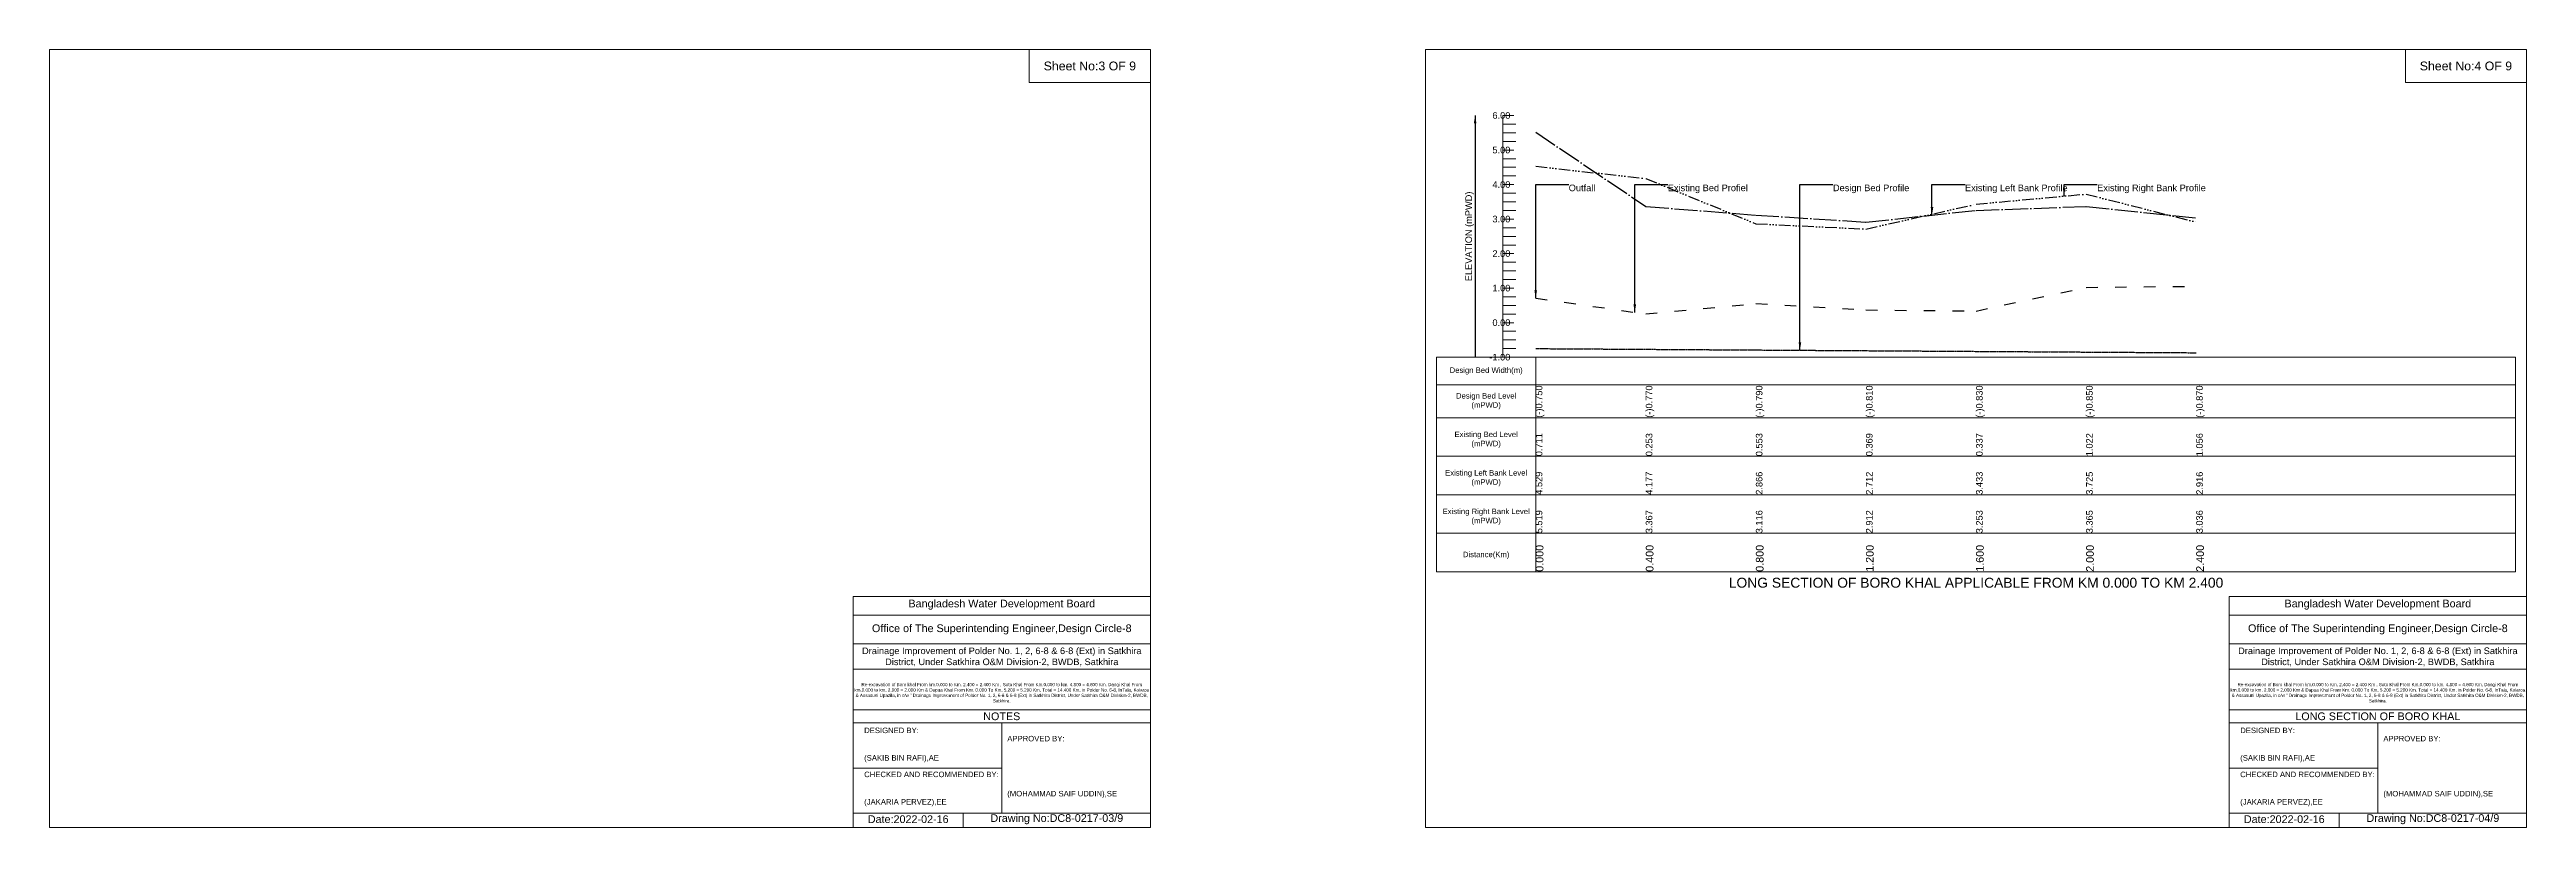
# Model space of a CAD drawing. Header units: inches. Extents: x 91000 to 538000, y -5656 to 0.
# Drawn here: x 240000 to 258000, y -5656 to 0 of the extents above; entities that cross this region are included whole.
import ezdxf

# ---------------------------------------------------------------- set-up
doc = ezdxf.new("R2010")
doc.units = ezdxf.units.IN
doc.header["$LTSCALE"] = 7
doc.header["$MEASUREMENT"] = 0
for name, pattern in [('ACAD_ISO03W100', [30, 12, -18]), ('ACAD_ISO04W100', [30, 24, -3, 0, -3]), ('ACAD_ISO14W100', [24, 12, -3, 0, -3, 0, -3, 0, -3]), ('CENTER', [2, 1.25, -0.25, 0.25, -0.25])]:
    doc.linetypes.add(name, pattern=pattern)
for name, color, linetype, lineweight in [('Cross Section Labels', 7, 'Continuous', 9), ('Design Bed Level Long Section', 7, 'CENTER', 25), ('Existing Bed Level for Long Section', 7, 'ACAD_ISO03W100', 25), ('Existing Left Bank of Long section', 7, 'ACAD_ISO04W100', 25), ('Existing Right Bank of Long Section', 7, 'ACAD_ISO14W100', 25), ('Long Section Border', 7, 'Continuous', 9), ('Long Section Labels', 7, 'Continuous', 9), ('Vscale for Long Section', 7, 'Continuous', 9)]:
    doc.layers.add(name, color=color, linetype=linetype, lineweight=lineweight)
doc.styles.get("Standard").update_dxf_attribs({"font": 'arial.ttf'})
doc.dimstyles.get("Standard").update_dxf_attribs({"dimtxt": 45, "dimasz": 60, "dimexe": 0.18, "dimexo": 0.0625, "dimgap": 0.09, "dimtad": 0, "dimtih": 1, "dimtoh": 1, "dimdec": 4, "dimzin": 0, "dimdsep": 46, "dimtxsty": 'Standard', "dimcen": 0.09, "dimadec": 0, "dimazin": 0, "dimtfac": 1, "dimtdec": 4, "dimtofl": 0, "dimtmove": 0, "dimatfit": 3, "dimfxl": 1, "dimtolj": 1, "dimtzin": 0, "dimarcsym": 0})

msp = doc.modelspace()

# ---------------------------------------------------------------- linework, layer by layer
at = {"layer": 'Cross Section Labels'}
for points in [[(240000, 0), (248000, 0), (248000, -5656), (240000, -5656)], [(247120, 0), (248000, 0), (248000, -240), (247120, -240)], [(250000, 0), (258000, 0), (258000, -5656), (250000, -5656)], [(257120, 0), (258000, 0), (258000, -240), (257120, -240)]]:
    msp.add_lwpolyline(points, close=True, dxfattribs=at)
for points in [[(245840, -5656), (245840, -3976), (248000, -3976)], [(245840, -4112), (248000, -4112)], [(255840, -5656), (255840, -3976), (258000, -3976)], [(255840, -4112), (258000, -4112)], [(245840, -4320), (248000, -4320)], [(255840, -4320), (258000, -4320)], [(245840, -4504), (248000, -4504)], [(255840, -4504), (258000, -4504)], [(245840, -4800), (248000, -4800)], [(255840, -4800), (258000, -4800)], [(245840, -4896), (248000, -4896)], [(246920, -4896), (246920, -5552)], [(255840, -4896), (258000, -4896)], [(256920, -4896), (256920, -5552)], [(245840, -5224), (246920, -5224)], [(255840, -5224), (256920, -5224)], [(245840, -5552), (248000, -5552)], [(246640, -5552), (246640, -5656)], [(255840, -5552), (258000, -5552)], [(256640, -5552), (256640, -5656)]]:
    msp.add_lwpolyline(points, dxfattribs=at)
at = {"layer": 'Design Bed Level Long Section'}
msp.add_lwpolyline([(250800, -2174.25), (251600, -2179.27), (252400, -2184.29), (253200, -2189.31), (254000, -2194.33), (254800, -2199.35), (255600, -2204.37)], dxfattribs=at)
at = {"layer": 'Existing Bed Level for Long Section'}
msp.add_lwpolyline([(250800, -1807.539), (251600, -1922.497), (252400, -1847.197), (253200, -1893.381), (254000, -1901.413), (254800, -1729.478), (255600, -1720.944)], dxfattribs=at)
at = {"layer": 'Existing Left Bank of Long section'}
msp.add_lwpolyline([(250800, -600.731), (251600, -1140.883), (252400, -1203.884), (253200, -1255.088), (254000, -1169.497), (254800, -1141.385), (255600, -1223.964)], dxfattribs=at)
at = {"layer": 'Existing Right Bank of Long Section'}
msp.add_lwpolyline([(250800, -849.221), (251600, -937.573), (252400, -1266.634), (253200, -1305.288), (254000, -1124.317), (254800, -1051.025), (255600, -1254.084)], dxfattribs=at)
at = {"layer": 'Long Section Border'}
msp.add_lwpolyline([(250080, -2237), (257920, -2237), (257920, -3797), (250080, -3797)], close=True, dxfattribs=at)
for points in [[(250800, -2237), (250800, -3797)], [(250080, -2437), (257920, -2437)], [(250080, -2677), (257920, -2677)], [(250080, -2957), (257920, -2957)], [(250080, -3237), (257920, -3237)], [(250080, -3517), (257920, -3517)]]:
    msp.add_lwpolyline(points, dxfattribs=at)
at = {"layer": 'Vscale for Long Section'}
for points in [[(250560, -2237), (250560, -1986), (250560, -1735), (250560, -1484), (250560, -1233), (250560, -982), (250560, -731), (250560, -480)], [(250560, -480), (250640, -480)], [(250560, -542.75), (250656, -542.75)], [(250560, -605.5), (250656, -605.5)], [(250560, -668.25), (250656, -668.25)], [(250560, -731), (250640, -731)], [(250560, -793.75), (250656, -793.75)], [(250560, -856.5), (250656, -856.5)], [(250560, -919.25), (250656, -919.25)], [(250560, -982), (250640, -982)], [(250560, -1044.75), (250656, -1044.75)], [(250560, -1107.5), (250656, -1107.5)], [(250560, -1170.25), (250656, -1170.25)], [(250560, -1233), (250640, -1233)], [(250560, -1295.75), (250656, -1295.75)], [(250560, -1358.5), (250656, -1358.5)], [(250560, -1421.25), (250656, -1421.25)], [(250560, -1484), (250640, -1484)], [(250560, -1546.75), (250656, -1546.75)], [(250560, -1609.5), (250656, -1609.5)], [(250560, -1672.25), (250656, -1672.25)], [(250560, -1735), (250640, -1735)], [(250560, -1797.75), (250656, -1797.75)], [(250560, -1860.5), (250656, -1860.5)], [(250560, -1923.25), (250656, -1923.25)], [(250560, -1986), (250640, -1986)], [(250560, -2048.75), (250656, -2048.75)], [(250560, -2111.5), (250656, -2111.5)], [(250560, -2174.25), (250656, -2174.25)], [(250560, -2237), (250640, -2237)]]:
    msp.add_lwpolyline(points, dxfattribs=at)

# ---------------------------------------------------------------- texts
at = {"layer": 'Cross Section Labels', "attachment_point": 5}
for s, insert, char_height in [('Sheet No:3 OF 9', (247560, -120), 64), ('Sheet No:4 OF 9', (257560, -120), 64), ('Bangladesh Water Development Board', (246920, -4036), 56), ('Bangladesh Water Development Board', (256920, -4036), 56), ('Office of The Superintending Engineer,Design Circle-8', (246920, -4216), 56), ('Office of The Superintending Engineer,Design Circle-8', (256920, -4216), 56)]:
    msp.add_mtext(s, dxfattribs=dict(at, insert=insert, char_height=char_height))
at = {"layer": 'Cross Section Labels'}
for s, insert, char_height, width, attachment_point in [('Drainage Improvement of Polder No. 1, 2, 6-8 & 6-8 (Ext) in Satkhira District, Under Satkhira O&M Division-2, BWDB, Satkhira', (246920, -4416), 48, 2240, 5), ('Drainage Improvement of Polder No. 1, 2, 6-8 & 6-8 (Ext) in Satkhira District, Under Satkhira O&M Division-2, BWDB, Satkhira', (256920, -4416), 48, 2240, 5), ('Re-excavation of Boro khal From km.0.000 to Km. 2.400 = 2.400 Km , Soto Khal From Km.0.000 to km. 4.800 = 4.800 Km, Dangi Khal From km.0.000 to km. 2.000 = 2.000 Km & Dapua Khal From Km. 0.000 To Km. 5.200 = 5.200 Km. Total = 14.400 Km. in Polder No. 6-8, InTala, Kolaroa & Assasuni Upazila, in c/w “ Drainage Improvement of Polder No. 1, 2, 6-8 & 6-8 (Ext) in Satkhira District, Under Satkhira O&M Division-2, BWDB, Satkhira.', (246920, -4676), 23.56497918, 2160, 5), ('Re-excavation of Boro khal From km.0.000 to Km. 2.400 = 2.400 Km , Soto Khal From Km.0.000 to km. 4.800 = 4.800 Km, Dangi Khal From km.0.000 to km. 2.000 = 2.000 Km & Dapua Khal From Km. 0.000 To Km. 5.200 = 5.200 Km. Total = 14.400 Km. in Polder No. 6-8, InTala, Kolaroa & Assasuni Upazila, in c/w “ Drainage Improvement of Polder No. 1, 2, 6-8 & 6-8 (Ext) in Satkhira District, Under Satkhira O&M Division-2, BWDB, Satkhira.', (256920, -4676), 23.56497918, 2160, 5), ('NOTES', (246920, -4848), 56, 2240, 5), ('LONG SECTION OF BORO KHAL', (256920, -4848), 56, 2240, 5), ('DESIGNED BY:^J^J^J(SAKIB BIN RAFI),AE', (245920, -5056), 40, 1120, 4), ('APPROVED BY:^J^J^J^J^J^J(MOHAMMAD SAIF UDDIN),SE', (246960, -5216), 40, 1120, 4), ('DESIGNED BY:^J^J^J(SAKIB BIN RAFI),AE', (255920, -5056), 40, 1120, 4), ('APPROVED BY:^J^J^J^J^J^J(MOHAMMAD SAIF UDDIN),SE', (256960, -5216), 40, 1120, 4), ('CHECKED AND RECOMMENDED BY:^J^J^J(JAKARIA PERVEZ),EE', (245920, -5376), 40, 1120, 4), ('CHECKED AND RECOMMENDED BY:^J^J^J(JAKARIA PERVEZ),EE', (255920, -5376), 40, 1120, 4), ('Date:2022-02-16', (246240, -5596), 56, 1120, 5), ('Drawing No:DC8-0217-03/9', (247320, -5596), 56, 1760, 5), ('Date:2022-02-16', (256240, -5596), 56, 1120, 5), ('Drawing No:DC8-0217-04/9', (257320, -5596), 56, 1760, 5)]:
    msp.add_mtext(s, dxfattribs=dict(at, insert=insert, char_height=char_height, width=width, attachment_point=attachment_point))
at = {"layer": 'Long Section Border', "attachment_point": 5}
for s, insert, char_height in [('Design Bed Width(m)', (250440, -2337), 40), ('Design Bed Level^J(mPWD)', (250440, -2557), 40), ('Existing Bed Level^J(mPWD)', (250440, -2837), 40), ('Existing Left Bank Level^J(mPWD)', (250440, -3117), 40), ('Existing Right Bank Level^J(mPWD)', (250440, -3397), 40), ('Distance(Km)', (250440, -3677), 40), ('LONG SECTION OF BORO KHAL APPLICABLE FROM KM 0.000 TO KM 2.400', (254000, -3877), 72)]:
    msp.add_mtext(s, dxfattribs=dict(at, insert=insert, char_height=char_height))
at = {"layer": 'Long Section Labels', "char_height": 48, "attachment_point": 1}
for s, insert in [('Outfall', (251040, -982)), ('Existing Bed Profiel', (251759.99953, -982)), ('Design Bed Profile', (252960, -982)), ('Existing Left Bank Profile', (253919.98799, -982)), ('Existing Right Bank Profile', (254879.99386, -982))]:
    msp.add_mtext(s, dxfattribs=dict(at, insert=insert))
at = {"layer": 'Vscale for Long Section', "char_height": 48, "attachment_point": 6}
for s, insert in [('6.00', (250616, -480)), ('5.00', (250616, -731)), ('4.00', (250616, -982)), ('3.00', (250616, -1233)), ('2.00', (250616, -1484)), ('1.00', (250616, -1735)), ('0.00', (250616, -1986)), ('-1.00', (250616, -2237))]:
    msp.add_mtext(s, dxfattribs=dict(at, insert=insert))
at = {"layer": 'Vscale for Long Section', "rotation": 90}
for s, insert, char_height, attachment_point in [('ELEVATION (mPWD)', (250320, -1358.5), 48, 5), ('(-)0.750', (250800, -2677), 48, 1), ('(-)0.770', (251600, -2677), 48, 1), ('(-)0.790', (252400, -2677), 48, 1), ('(-)0.810', (253200, -2677), 48, 1), ('(-)0.830', (254000, -2677), 48, 1), ('(-)0.850', (254800, -2677), 48, 1), ('(-)0.870', (255600, -2677), 48, 1), ('0.711', (250800, -2957), 48, 1), ('0.253', (251600, -2957), 48, 1), ('0.553', (252400, -2957), 48, 1), ('0.369', (253200, -2957), 48, 1), ('0.337', (254000, -2957), 48, 1), ('1.022', (254800, -2957), 48, 1), ('1.056', (255600, -2957), 48, 1), ('4.529', (250800, -3237), 48, 1), ('4.177', (251600, -3237), 48, 1), ('2.866', (252400, -3237), 48, 1), ('2.712', (253200, -3237), 48, 1), ('3.433', (254000, -3237), 48, 1), ('3.725', (254800, -3237), 48, 1), ('2.916', (255600, -3237), 48, 1), ('5.519', (250800, -3517), 48, 1), ('3.367', (251600, -3517), 48, 1), ('3.116', (252400, -3517), 48, 1), ('2.912', (253200, -3517), 48, 1), ('3.253', (254000, -3517), 48, 1), ('3.365', (254800, -3517), 48, 1), ('3.036', (255600, -3517), 48, 1), ('0.000', (250800, -3797), 56, 1), ('0.400', (251600, -3797), 56, 1), ('0.800', (252400, -3797), 56, 1), ('1.200', (253200, -3797), 56, 1), ('1.600', (254000, -3797), 56, 1), ('2.000', (254800, -3797), 56, 1), ('2.400', (255600, -3797), 56, 1)]:
    msp.add_mtext(s, dxfattribs=dict(at, insert=insert, char_height=char_height, attachment_point=attachment_point))

# ---------------------------------------------------------------- leaders
at = {"layer": 'Long Section Labels', "annotation_type": 0, "has_hookline": 1, "hookline_direction": 0}
for points, text_width in [([(250800, -1807.539), (250800, -982), (251039.91, -982)], 185.84447), ([(251519.99953, -1911.00113), (251519.99953, -982), (251759.90953, -982)], 571.4161), ([(252720, -2186.298), (252720, -982), (252959.91, -982)], 547.4161), ([(253679.98799, -1203.73469), (253679.98799, -982), (253919.89799, -982)], 737.35334), ([(254639.99386, -1065.68396), (254639.99386, -982), (254879.90386, -982)], 782.04638)]:
    msp.add_leader(points, dimstyle='Standard', override={"dimasz": 57.6}, dxfattribs=dict(at, text_width=text_width))
at = {"layer": 'Vscale for Long Section'}
msp.add_leader([(250360, -480), (250360, -2237)], dimstyle='Standard', override={"dimasz": 57.6}, dxfattribs=at)

doc.saveas('drawing.dxf')
